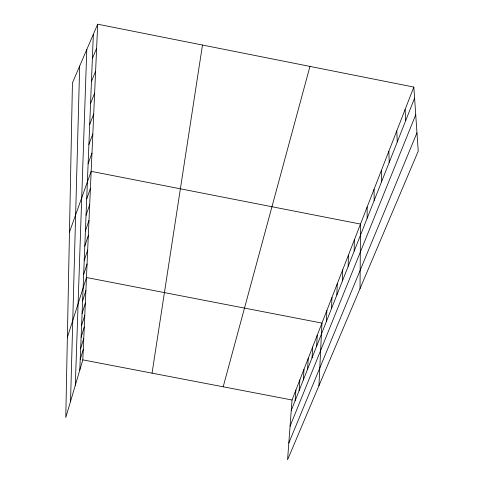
<?xml version="1.0" encoding="UTF-8"?>
<svg xmlns="http://www.w3.org/2000/svg" width="484" height="484" viewBox="0 0 484 484"><rect width="100%" height="100%" fill="white"/><g stroke="black" fill="none" stroke-linecap="round" stroke-linejoin="round"><path stroke-width="0.73" d="M360.023 288.639L360.507 224.068L91.167 171.342L69.466 232.151M354.173 251.148L354.336 239.919M348.171 266.351L348.407 255.153M70.549 401.363L79.685 66.024M342.4 280.956L342.708 269.794M75.316 385.228L86.781 49.531M336.858 295.004L337.227 283.878M331.522 308.52L331.951 297.436M79.799 370.054L93.345 34.291M97.689 24.2L72.443 82.849L65.77 417.541L82.812 359.872L97.689 24.2L413.832 87.066L418.23 151.153L287.563 459.8L292.027 400.002L413.832 87.066M326.379 321.539L326.863 310.498M318.932 385.706L321.963 323.094L86.461 277.513L67.367 337.354M316.657 346.181L317.232 335.243M312.047 357.851L312.664 346.974M307.6 369.117L308.26 358.299M303.299 380.007L303.994 369.25M299.142 390.527L299.874 379.837M295.125 400.71L295.887 390.08M152.055 373.152L202.475 45.036M223.184 386.795L309.966 66.411M80.229 359.491L83.284 349.254M80.671 348.577L83.768 338.292M81.124 337.287L84.27 326.954M81.596 325.611L84.791 315.229M82.08 313.523L85.329 303.093M82.589 301L85.886 290.533M83.653 274.549L87.059 264.022M84.216 260.58L87.677 250.022M84.803 246.06L88.324 235.484M85.414 230.977L88.995 220.383M86.043 215.283L89.691 204.684M86.703 198.942L90.411 188.349M88.13 163.622L91.978 153.065M88.899 144.498L92.819 133.971M89.703 124.491L93.708 114.012M90.55 103.54L94.634 93.128M291.235 410.559L414.588 98.101M91.434 81.572L95.602 71.245M290.061 426.295L415.732 114.756M288.815 443.029L416.972 132.773M92.365 58.516L96.618 48.297M82.812 359.872L292.027 400.002M405.108 109.487L405.707 120.595M396.795 130.843L397.255 142.012M388.864 151.214L389.196 162.424M381.295 170.658L381.507 181.899M374.059 189.25L374.162 200.497M367.138 207.031L367.144 218.284"/></g></svg>
